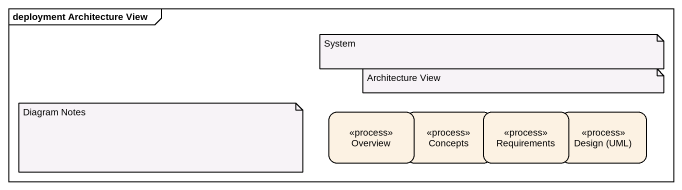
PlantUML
@startuml
mainframe deployment Architecture View
hide empty description
state Overview <<process>>
state Concepts <<process>>
state Requirements <<process>>
state "Design (UML)" as Design_UML <<process>>
note as N1
  System
end note
note as N2
  Architecture View
end note
note as N3
  Diagram Notes
end note
@enduml
